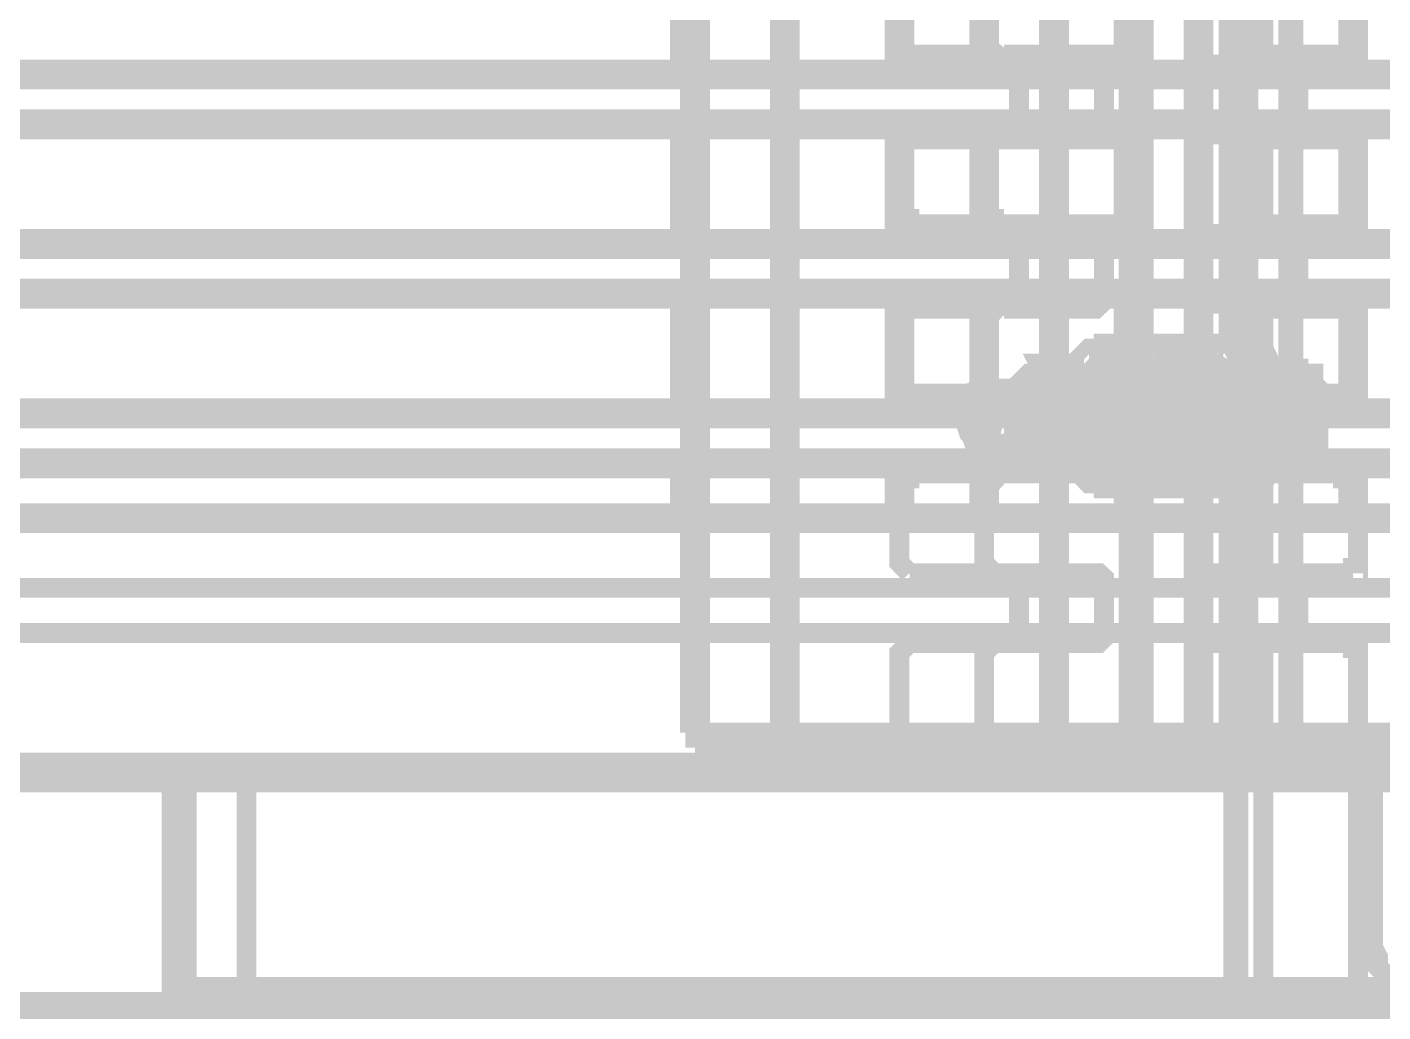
# Model space of a CAD drawing. Extents: x 0.1 to 11.6, y 0.3 to 16.2.
# Drawn here: x 5.44 to 5.8933, y 13.0516 to 13.3808 of the extents above; entities that cross this region are included whole.
import ezdxf

# ---------------------------------------------------------------- set-up
doc = ezdxf.new("R2010")
doc.units = 0
doc.header["$MEASUREMENT"] = 0

msp = doc.modelspace()

# ---------------------------------------------------------------- linework, layer by layer
at = {"color": 0}
for points, const_width in [([(9.14501, 13.7783), (5.29167, 13.7783), (5.285, 13.7783), (5.285, 13.6983), (5.285, 13.13), (5.29167, 13.13), (5.29167, 13.0483), (9.14501, 13.0483)], 0.01), ([(5.66499, 13.68), (5.66499, 13.145)], 0.00667), ([(5.69168, 13.68), (5.69168, 13.145)], 0.00667), ([(5.69168, 13.68), (5.69168, 13.145)], 0.00667), ([(5.69499, 13.68), (5.69499, 13.145)], 0.00667), ([(5.69499, 13.68), (5.69499, 13.145)], 0.00667), ([(5.78168, 13.68), (5.78168, 13.145)], 0.00667), ([(5.78331, 13.68), (5.78331, 13.145)], 0.00667), ([(5.78331, 13.68), (5.78331, 13.145)], 0.00667), ([(5.785, 13.68), (5.785, 13.145)], 0.00667), ([(5.80832, 13.145), (5.80832, 13.68)], 0.00667), ([(5.81168, 13.145), (5.81168, 13.68)], 0.00667), ([(5.81332, 13.68), (5.81332, 13.145)], 0.00667), ([(5.81332, 13.68), (5.81332, 13.145)], 0.00667), ([(5.83003, 13.145), (5.83003, 13.68)], 0.00667), ([(5.83333, 13.145), (5.83333, 13.68)], 0.00667), ([(5.84169, 13.68), (5.84169, 13.145)], 0.00667), ([(5.845, 13.68), (5.845, 13.145)], 0.00667), ([(5.84831, 13.68), (5.84831, 13.145)], 0.00667), ([(5.86165, 13.145), (5.86165, 13.68)], 0.00667), ([(5.86333, 13.145), (5.86333, 13.68)], 0.00667), ([(5.66, 13.405), (5.66, 13.365)], 0.01), ([(5.80003, 13.405), (5.79833, 13.4033), (5.79665, 13.4033), (5.76167, 13.4033), (5.76167, 13.4017), (5.76167, 13.4), (5.75999, 13.4), (5.75999, 13.3983), (5.75999, 13.3967), (5.75999, 13.395), (5.75999, 13.375), (5.75999, 13.3733), (5.76167, 13.3717), (5.76167, 13.37), (5.79665, 13.37), (5.79833, 13.37), (5.79833, 13.3683), (5.80003, 13.3683), (5.80003, 13.3666), (5.80003, 13.365)], 0.01), ([(5.80832, 13.365), (5.80832, 13.405)], 0.01), ([(5.81168, 13.365), (5.81168, 13.405)], 0.01), ([(5.845, 13.41), (5.845, 13.2533)], 0.00667), ([(5.76167, 13.37), (5.73335, 13.37), (5.73167, 13.3717), (5.73167, 13.3733), (5.73167, 13.375), (5.73167, 13.395), (5.73167, 13.3967), (5.73167, 13.3983), (5.73167, 13.4), (5.73167, 13.4017), (5.73335, 13.4017), (5.73335, 13.4033), (5.76167, 13.4033)], 0.01), ([(5.84169, 13.37), (5.85167, 13.37), (5.85167, 13.3717), (5.85167, 13.3733), (5.85167, 13.375), (5.85167, 13.395), (5.85167, 13.3967), (5.85167, 13.3983), (5.85167, 13.4), (5.85167, 13.4017), (5.85167, 13.4033), (5.84169, 13.4033)], 0.01), ([(5.85167, 13.4033), (5.88167, 13.4033), (5.88167, 13.4017), (5.88336, 13.4017), (5.88336, 13.4), (5.88336, 13.3983), (5.88336, 13.3967), (5.88336, 13.395), (5.88336, 13.375), (5.88336, 13.3733), (5.88336, 13.3717), (5.88336, 13.37), (5.88167, 13.37), (5.85167, 13.37)], 0.01), ([(5.77165, 13.365), (5.77165, 13.3666), (5.77165, 13.3683), (5.77001, 13.37), (5.76833, 13.37)], 0.01), ([(6.04665, 13.365), (5.39501, 13.365), (5.38336, 13.365), (5.37001, 13.365), (5.35835, 13.365), (5.34831, 13.365), (5.33664, 13.365), (5.32667, 13.365), (5.31668, 13.365), (5.30832, 13.365), (5.30003, 13.365), (5.29167, 13.365)], 0.01), ([(5.83333, 13.3633), (5.83333, 13.365), (5.83333, 13.3666), (5.83501, 13.3683)], 0.00667), ([(5.83501, 13.3683), (5.84332, 13.3683)], 0.00667), ([(5.86664, 13.3683), (5.86501, 13.3683), (5.86501, 13.3666), (5.86501, 13.365), (5.86501, 13.3633)], 0.00667), ([(5.66168, 13.365), (5.66168, 13.3483)], 0.00667), ([(5.77165, 13.3633), (5.77165, 13.365)], 0.00667), ([(5.77165, 13.3517), (5.77165, 13.3633)], 0.00667), ([(5.80003, 13.365), (5.80003, 13.3633)], 0.00667), ([(5.80003, 13.3633), (5.80003, 13.3517), (5.80003, 13.35), (5.80003, 13.3483)], 0.00667), ([(5.80832, 13.3483), (5.80832, 13.365)], 0.00667), ([(5.81168, 13.3483), (5.81168, 13.365)], 0.00667), ([(5.83333, 13.3517), (5.83333, 13.3633)], 0.00667), ([(5.86501, 13.3633), (5.86501, 13.3517), (5.86501, 13.35), (5.86501, 13.3483), (5.86501, 13.3467), (5.86664, 13.345)], 0.00667), ([(5.77165, 13.3483), (5.77165, 13.35), (5.77165, 13.3517)], 0.00667), ([(5.83501, 13.345), (5.83501, 13.3467), (5.83333, 13.3467), (5.83333, 13.3483), (5.83333, 13.35), (5.83333, 13.3517)], 0.00667), ([(6.04665, 13.3483), (5.39501, 13.3483), (5.38336, 13.3483), (5.37001, 13.3483), (5.35835, 13.3483), (5.34831, 13.3483), (5.33664, 13.3483), (5.32667, 13.3483), (5.31668, 13.3483), (5.30832, 13.3483), (5.30003, 13.3483), (5.29167, 13.3483)], 0.01), ([(5.66, 13.3483), (5.66, 13.3083)], 0.01), ([(5.80003, 13.3483), (5.80003, 13.3467), (5.79833, 13.3467), (5.79833, 13.345), (5.79665, 13.345), (5.76167, 13.345), (5.75999, 13.3433), (5.75999, 13.3417), (5.75999, 13.34), (5.75999, 13.3383), (5.75999, 13.32), (5.75999, 13.3184), (5.75999, 13.3167), (5.75999, 13.315), (5.76167, 13.315), (5.76167, 13.3133), (5.79665, 13.3133), (5.79833, 13.3133), (5.79833, 13.3117), (5.80003, 13.3117), (5.80003, 13.31), (5.80003, 13.3083)], 0.01), ([(5.76833, 13.345), (5.77001, 13.345), (5.77165, 13.3467), (5.77165, 13.3483)], 0.01), ([(5.80832, 13.3083), (5.80832, 13.3483)], 0.01), ([(5.81168, 13.3083), (5.81168, 13.3483)], 0.01), ([(5.76167, 13.3133), (5.73335, 13.3133), (5.73335, 13.315), (5.73167, 13.315), (5.73167, 13.3167), (5.73167, 13.3184), (5.73167, 13.32), (5.73167, 13.3383), (5.73167, 13.34), (5.73167, 13.3417), (5.73167, 13.3433), (5.73167, 13.345), (5.73335, 13.345), (5.76167, 13.345)], 0.01), ([(5.84332, 13.345), (5.83501, 13.345)], 0.00667), ([(5.84169, 13.3133), (5.85167, 13.3133), (5.85167, 13.315), (5.85167, 13.3167), (5.85167, 13.3184), (5.85167, 13.32), (5.85167, 13.3383), (5.85167, 13.34), (5.85167, 13.3417), (5.85167, 13.3433), (5.85167, 13.345), (5.84169, 13.345)], 0.01), ([(5.85167, 13.3133), (5.88167, 13.3133), (5.88336, 13.315), (5.88336, 13.3167), (5.88336, 13.3184), (5.88336, 13.32), (5.88336, 13.3383), (5.88336, 13.34), (5.88336, 13.3417), (5.88336, 13.3433), (5.88336, 13.345), (5.88167, 13.345), (5.85167, 13.345)], 0.01), ([(5.77165, 13.3083), (5.77165, 13.31), (5.77165, 13.3117), (5.77001, 13.3133), (5.76833, 13.3133)], 0.01), ([(5.83333, 13.3066), (5.83333, 13.3083), (5.83333, 13.31), (5.83501, 13.3117)], 0.00667), ([(5.83501, 13.3117), (5.84332, 13.3117)], 0.00667), ([(5.86664, 13.3117), (5.86501, 13.3117), (5.86501, 13.31), (5.86501, 13.3083), (5.86501, 13.3066)], 0.00667), ([(6.04665, 13.3083), (5.39501, 13.3083), (5.38336, 13.3083), (5.37001, 13.3083), (5.35835, 13.3083), (5.34831, 13.3083), (5.33664, 13.3083), (5.32667, 13.3083), (5.31668, 13.3083), (5.30832, 13.3083), (5.30003, 13.3083), (5.29167, 13.3083)], 0.01), ([(5.66168, 13.3083), (5.66168, 13.2917)], 0.00667), ([(5.77165, 13.3066), (5.77333, 13.3066)], 0.00667), ([(5.77165, 13.295), (5.77165, 13.3066)], 0.00667), ([(5.80003, 13.3083), (5.80003, 13.3066)], 0.00667), ([(5.80003, 13.3066), (5.80003, 13.295), (5.80003, 13.2933), (5.80003, 13.2917)], 0.00667), ([(5.80832, 13.2917), (5.80832, 13.3083)], 0.00667), ([(5.81168, 13.2917), (5.81168, 13.3083)], 0.00667), ([(5.83333, 13.295), (5.83333, 13.3066)], 0.00667), ([(5.86501, 13.3066), (5.86501, 13.295), (5.86501, 13.2933), (5.86501, 13.2917), (5.86501, 13.29), (5.86501, 13.2884), (5.86664, 13.2884)], 0.00667), ([(6.04665, 13.2917), (5.39501, 13.2917), (5.38336, 13.2917), (5.37001, 13.2917), (5.35835, 13.2917), (5.34831, 13.2917), (5.33664, 13.2917), (5.32667, 13.2917), (5.31668, 13.2917), (5.30832, 13.2917), (5.30003, 13.2917), (5.29167, 13.2917)], 0.01), ([(5.66, 13.2917), (5.66, 13.2517)], 0.01), ([(5.80003, 13.2917), (5.79833, 13.29), (5.79665, 13.2884), (5.76167, 13.2884), (5.76167, 13.2867), (5.75999, 13.285), (5.75999, 13.2833), (5.75999, 13.2633), (5.75999, 13.2617), (5.75999, 13.26), (5.76167, 13.2584), (5.76167, 13.2567), (5.79665, 13.2567), (5.79665, 13.255), (5.79833, 13.255), (5.80003, 13.2533), (5.80003, 13.2517)], 0.01), ([(5.76833, 13.2884), (5.77001, 13.2884), (5.77001, 13.29), (5.77165, 13.29), (5.77165, 13.2917)], 0.01), ([(5.77165, 13.2917), (5.77165, 13.2933), (5.77165, 13.295)], 0.00667), ([(5.80832, 13.2517), (5.80832, 13.2917)], 0.01), ([(5.81168, 13.2517), (5.81168, 13.2917)], 0.01), ([(5.83501, 13.2884), (5.83333, 13.29), (5.83333, 13.2917), (5.83333, 13.2933), (5.83333, 13.295)], 0.00667), ([(5.76167, 13.2567), (5.73335, 13.2567), (5.73167, 13.2567), (5.73167, 13.2584), (5.73167, 13.26), (5.73167, 13.2617), (5.73167, 13.2633), (5.73167, 13.2833), (5.73167, 13.285), (5.73167, 13.2867), (5.73335, 13.2884), (5.76167, 13.2884)], 0.01), ([(5.84332, 13.2884), (5.83501, 13.2884)], 0.00667), ([(5.84332, 13.2567), (5.85167, 13.2567), (5.85167, 13.2584), (5.85167, 13.26), (5.85167, 13.2617), (5.85167, 13.2633), (5.85167, 13.2833), (5.85167, 13.285), (5.85167, 13.2867), (5.85167, 13.2884), (5.84169, 13.2884)], 0.01), ([(5.85167, 13.2884), (5.88167, 13.2884), (5.88336, 13.2884), (5.88336, 13.2867), (5.88336, 13.285), (5.88336, 13.2833), (5.88336, 13.2633), (5.88336, 13.2617), (5.88336, 13.26), (5.88336, 13.2584), (5.88336, 13.2567), (5.88167, 13.2567), (5.85167, 13.2567)], 0.01), ([(5.82497, 13.275), (5.79665, 13.275)], 0.00667), ([(5.85335, 13.275), (5.82497, 13.275)], 0.00667), ([(5.80165, 13.2633), (5.80165, 13.27), (5.79833, 13.2733), (5.79497, 13.2733), (5.79167, 13.27), (5.79167, 13.2633)], 0.00667), ([(5.80003, 13.2584), (5.80003, 13.26), (5.79833, 13.2633), (5.79833, 13.2617), (5.80003, 13.26), (5.80003, 13.2584), (5.80003, 13.2567), (5.80165, 13.255), (5.80165, 13.2533), (5.80165, 13.2517), (5.80165, 13.25)], 0.00667), ([(5.815, 13.25), (5.815, 13.2517), (5.815, 13.2533), (5.815, 13.255), (5.815, 13.2567), (5.815, 13.2584), (5.81668, 13.26), (5.81668, 13.2617), (5.81668, 13.2633), (5.815, 13.26), (5.81332, 13.2584)], 0.00667), ([(5.82497, 13.2633), (5.82335, 13.27), (5.82335, 13.2733), (5.82167, 13.2733), (5.81999, 13.27), (5.81836, 13.2633)], 0.00667), ([(5.83003, 13.2633), (5.83003, 13.27), (5.82667, 13.2733), (5.82335, 13.2733), (5.81999, 13.27), (5.81836, 13.2633)], 0.00667), ([(5.85667, 13.2633), (5.85499, 13.27), (5.85335, 13.2733), (5.85167, 13.2733), (5.85167, 13.27), (5.84999, 13.2633)], 0.00667), ([(5.77001, 13.2517), (5.77001, 13.2533), (5.77001, 13.2567), (5.77001, 13.2584), (5.77165, 13.26), (5.77165, 13.2617), (5.77333, 13.2633), (5.77669, 13.265), (5.77832, 13.2683)], 0.00667), ([(5.78168, 13.2633), (5.78, 13.265), (5.77832, 13.2683), (5.79335, 13.2683)], 0.00667), ([(5.79335, 13.2683), (5.79335, 13.265), (5.79167, 13.2633), (5.79167, 13.265), (5.79335, 13.265), (5.79497, 13.265), (5.79665, 13.265), (5.79665, 13.2633), (5.79833, 13.2633)], 0.00667), ([(5.79335, 13.2683), (5.79665, 13.265), (5.79833, 13.2633)], 0.00667), ([(5.79665, 13.2633), (5.79833, 13.265), (5.80003, 13.2683), (5.81668, 13.2683)], 0.00667), ([(5.80003, 13.2416), (5.80003, 13.245), (5.80165, 13.25), (5.80165, 13.2467), (5.80003, 13.245), (5.80003, 13.2433), (5.80003, 13.2416), (5.80003, 13.24), (5.79833, 13.24), (5.79833, 13.2383), (5.79665, 13.2367)], 0.00667), ([(5.80003, 13.2683), (5.80003, 13.265), (5.80165, 13.2633), (5.80165, 13.2617), (5.80165, 13.26), (5.80333, 13.2584), (5.80333, 13.2567), (5.80333, 13.2533), (5.80333, 13.2517)], 0.00667), ([(5.81668, 13.2633), (5.81668, 13.265), (5.81836, 13.265), (5.81999, 13.265), (5.81999, 13.2633), (5.81836, 13.265), (5.81668, 13.2683)], 0.00667), ([(5.81668, 13.2683), (5.81668, 13.265), (5.81668, 13.2633)], 0.00667), ([(5.82167, 13.2517), (5.81999, 13.2567), (5.81836, 13.26), (5.81668, 13.255), (5.81668, 13.25)], 0.00667), ([(5.81999, 13.2533), (5.81999, 13.2517), (5.81999, 13.255), (5.82835, 13.255), (5.83003, 13.2517), (5.83003, 13.2533), (5.83165, 13.255), (5.83165, 13.2567), (5.83165, 13.2584), (5.83165, 13.26), (5.83165, 13.2617), (5.83165, 13.2584), (5.82835, 13.255)], 0.01), ([(5.81999, 13.255), (5.82167, 13.2617), (5.82497, 13.2667), (5.83333, 13.2667)], 0.01), ([(5.81999, 13.2567), (5.82167, 13.26), (5.82167, 13.2617), (5.82167, 13.2633), (5.82335, 13.265)], 0.01), ([(5.82667, 13.2667), (5.83003, 13.265)], 0.00667), ([(5.85835, 13.2617), (5.85667, 13.265), (5.85499, 13.2633), (5.85335, 13.2567), (5.85335, 13.2483), (5.85335, 13.24)], 0.00667), ([(5.85667, 13.265), (5.85835, 13.2667), (5.86833, 13.2667)], 0.00667), ([(5.85835, 13.2667), (5.86003, 13.2617), (5.86003, 13.26), (5.86003, 13.2584), (5.86003, 13.2567), (5.86003, 13.255), (5.86165, 13.2533), (5.86165, 13.25), (5.86165, 13.2483), (5.86003, 13.2467)], 0.00667), ([(5.86501, 13.255), (5.86501, 13.2567), (5.86501, 13.2584), (5.86501, 13.26), (5.86501, 13.2617), (5.86664, 13.2617), (5.86664, 13.2633), (5.86664, 13.265), (5.86833, 13.2667)], 0.00667), ([(5.86833, 13.2667), (5.87001, 13.2633), (5.87001, 13.2617)], 0.00667), ([(5.77165, 13.26), (5.77165, 13.2617), (5.77333, 13.2633)], 0.00667), ([(5.785, 13.2584), (5.78331, 13.26), (5.78168, 13.2633), (5.78, 13.2633), (5.78, 13.265), (5.77832, 13.265), (5.77669, 13.265), (5.77501, 13.265), (5.77333, 13.2633)], 0.00667), ([(5.77832, 13.2567), (5.77832, 13.2584), (5.77669, 13.2567), (5.77501, 13.25), (5.77669, 13.245)], 0.00667), ([(5.78168, 13.2633), (5.78168, 13.2617), (5.78168, 13.26), (5.78331, 13.2584), (5.78331, 13.2567), (5.78331, 13.255), (5.78331, 13.2533), (5.78331, 13.2517), (5.78331, 13.25), (5.78331, 13.245), (5.785, 13.2416)], 0.00667), ([(5.79167, 13.2633), (5.78836, 13.2617), (5.78668, 13.26), (5.78668, 13.2567), (5.78668, 13.2517)], 0.00667), ([(5.78668, 13.2517), (5.78668, 13.2533), (5.78668, 13.2567), (5.78668, 13.2584), (5.78836, 13.26), (5.78999, 13.2617), (5.78999, 13.2633), (5.79167, 13.2633)], 0.00667), ([(5.79167, 13.2383), (5.79167, 13.2633)], 0.00667), ([(5.79665, 13.2617), (5.79335, 13.2617)], 0.00667), ([(5.79665, 13.2584), (5.79665, 13.26), (5.79665, 13.2633), (5.79833, 13.2633), (5.79833, 13.265), (5.80003, 13.265), (5.80165, 13.2633)], 0.00667), ([(5.79665, 13.2416), (5.79665, 13.245), (5.79665, 13.25), (5.79665, 13.2517), (5.79665, 13.2533), (5.79665, 13.255), (5.79665, 13.2567), (5.79665, 13.2584), (5.79665, 13.26), (5.79665, 13.2617), (5.79665, 13.2633)], 0.00667), ([(5.79833, 13.2633), (5.80003, 13.2633)], 0.00667), ([(5.80333, 13.26), (5.80165, 13.2617), (5.80165, 13.2633)], 0.00667), ([(5.80165, 13.2633), (5.80165, 13.2383)], 0.00667), ([(5.81836, 13.2633), (5.81836, 13.2383)], 0.00667), ([(5.81836, 13.2383), (5.81836, 13.2633)], 0.00667), ([(5.82167, 13.2617), (5.81836, 13.2617)], 0.00667), ([(5.81999, 13.2633), (5.81999, 13.2617), (5.81999, 13.26), (5.82167, 13.2567), (5.82167, 13.2517)], 0.00667), ([(5.82167, 13.2517), (5.82167, 13.2533), (5.82167, 13.2567), (5.82167, 13.2584), (5.82167, 13.26), (5.82167, 13.2617), (5.81999, 13.2633)], 0.00667), ([(5.82335, 13.2617), (5.82335, 13.26), (5.82167, 13.2584), (5.82167, 13.2567), (5.82167, 13.255), (5.82167, 13.2533), (5.82167, 13.25), (5.82167, 13.2483), (5.82167, 13.2467)], 0.00667), ([(5.83501, 13.2633), (5.83003, 13.265), (5.82835, 13.265), (5.82667, 13.265), (5.82497, 13.265), (5.82497, 13.2633), (5.82335, 13.2617)], 0.00667), ([(5.82497, 13.265), (5.82667, 13.265), (5.82835, 13.265), (5.83003, 13.265), (5.83165, 13.2633), (5.83165, 13.2617), (5.83333, 13.26), (5.83333, 13.2567), (5.83501, 13.255), (5.83501, 13.2517), (5.83501, 13.2483), (5.83501, 13.245), (5.83333, 13.2433), (5.83333, 13.24)], 0.00667), ([(5.82497, 13.2383), (5.82497, 13.2633)], 0.00667), ([(5.82835, 13.2617), (5.82497, 13.2617)], 0.00667), ([(5.82835, 13.265), (5.83003, 13.265)], 0.00667), ([(5.83664, 13.2467), (5.83501, 13.255), (5.83501, 13.2567), (5.83501, 13.2584), (5.83501, 13.26), (5.83333, 13.2617), (5.83165, 13.2633), (5.83165, 13.265), (5.83003, 13.265)], 0.00667), ([(5.83003, 13.2633), (5.83003, 13.2383)], 0.00667), ([(5.83501, 13.255), (5.83501, 13.2633), (5.84332, 13.2633)], 0.00667), ([(5.84999, 13.2633), (5.84999, 13.2383)], 0.00667), ([(5.85335, 13.2467), (5.85335, 13.255), (5.85335, 13.2567), (5.85499, 13.2584), (5.85499, 13.26), (5.85499, 13.2617), (5.85499, 13.2633), (5.85667, 13.265)], 0.00667), ([(5.86333, 13.2633), (5.85499, 13.2633), (5.85335, 13.255)], 0.00667), ([(5.85335, 13.24), (5.85667, 13.2367), (5.85835, 13.2383), (5.86003, 13.2433), (5.86003, 13.2533), (5.85835, 13.2617)], 0.00667), ([(5.85667, 13.2617), (5.85335, 13.2617)], 0.00667), ([(5.85499, 13.2633), (5.85667, 13.265), (5.85835, 13.265), (5.85835, 13.2633), (5.86003, 13.2617)], 0.00667), ([(5.85667, 13.265), (5.85835, 13.265)], 0.00667), ([(5.85667, 13.2383), (5.85667, 13.2633)], 0.00667), ([(5.86003, 13.2617), (5.86165, 13.255), (5.87169, 13.255)], 0.00667), ([(5.86333, 13.2633), (5.86664, 13.2633), (5.86664, 13.265)], 0.00667), ([(5.86501, 13.255), (5.86501, 13.2584), (5.86333, 13.2633)], 0.00667), ([(5.86664, 13.265), (5.86833, 13.265), (5.87001, 13.265), (5.87001, 13.2633), (5.87001, 13.2617), (5.87169, 13.2584), (5.87169, 13.255)], 0.00667), ([(5.87001, 13.2633), (5.87001, 13.265)], 0.00667), ([(5.87001, 13.2617), (5.87169, 13.26), (5.87169, 13.2584), (5.87169, 13.2567), (5.87169, 13.255), (5.87169, 13.2533), (5.87169, 13.25), (5.87169, 13.2483), (5.87169, 13.2467), (5.87169, 13.2433), (5.87001, 13.2383)], 0.00667), ([(5.75499, 13.2584), (5.75331, 13.2517), (5.75499, 13.2467), (5.75667, 13.2416), (5.75999, 13.2416), (5.76167, 13.2433)], 0.00667), ([(5.75499, 13.2567), (5.75331, 13.25), (5.75499, 13.245), (5.75667, 13.2433), (5.75999, 13.245)], 0.00667), ([(5.76167, 13.2433), (5.76335, 13.25), (5.76335, 13.255), (5.76167, 13.26), (5.75836, 13.26), (5.75499, 13.2584)], 0.00667), ([(5.75999, 13.245), (5.76167, 13.25), (5.75999, 13.2567), (5.75667, 13.2584), (5.75499, 13.2567)], 0.00667), ([(5.75667, 13.2584), (5.75499, 13.2567)], 0.00667), ([(5.82667, 13.26), (5.75836, 13.26)], 0.00667), ([(5.77165, 13.2517), (5.77165, 13.2533), (5.77165, 13.255), (5.77001, 13.255), (5.76833, 13.2567)], 0.01), ([(5.78668, 13.26), (5.77165, 13.26), (5.77001, 13.2567), (5.77001, 13.2517)], 0.00667), ([(5.78168, 13.25), (5.78168, 13.255), (5.77832, 13.26), (5.77501, 13.26), (5.77333, 13.2567), (5.77165, 13.2517)], 0.00667), ([(5.78168, 13.25), (5.78168, 13.255), (5.77832, 13.26), (5.77501, 13.26), (5.77333, 13.2567), (5.77165, 13.2517)], 0.00667), ([(5.78168, 13.25), (5.78168, 13.2567), (5.77832, 13.2584), (5.77501, 13.2567), (5.77333, 13.2517)], 0.00667), ([(5.78168, 13.2584), (5.78, 13.26), (5.77832, 13.26), (5.77669, 13.255), (5.77669, 13.25), (5.77832, 13.2433)], 0.00667), ([(5.77669, 13.26), (5.77832, 13.26)], 0.00667), ([(5.77832, 13.26), (5.77669, 13.2584)], 0.00667), ([(5.77669, 13.245), (5.77832, 13.2433), (5.77832, 13.245), (5.78, 13.25), (5.77832, 13.2567)], 0.00667), ([(5.77832, 13.2433), (5.77832, 13.2416), (5.78, 13.2416), (5.78168, 13.2467), (5.78168, 13.2517), (5.78168, 13.2584)], 0.00667), ([(5.79335, 13.2584), (5.77832, 13.2584)], 0.00667), ([(5.78168, 13.255), (5.78, 13.2567)], 0.00667), ([(5.78331, 13.25), (5.785, 13.2533), (5.785, 13.2584), (5.80003, 13.2584)], 0.00667), ([(5.79833, 13.25), (5.79833, 13.2567), (5.79497, 13.26), (5.79167, 13.2584), (5.78836, 13.2517)], 0.00667), ([(5.79665, 13.25), (5.79665, 13.2567), (5.79335, 13.2584), (5.78999, 13.2567), (5.78836, 13.2517)], 0.00667), ([(5.78999, 13.2567), (5.78999, 13.255)], 0.00667), ([(5.80165, 13.2517), (5.80165, 13.2567), (5.80003, 13.26), (5.79833, 13.26), (5.79665, 13.255), (5.79665, 13.25)], 0.00667), ([(5.80165, 13.2517), (5.80165, 13.2567), (5.80003, 13.26), (5.79833, 13.26), (5.79665, 13.255), (5.79665, 13.25)], 0.00667), ([(5.79665, 13.2584), (5.79665, 13.2533), (5.79665, 13.25)], 0.00667), ([(5.80165, 13.2517), (5.80165, 13.2567), (5.80003, 13.2584), (5.79833, 13.2567), (5.79833, 13.25)], 0.00667), ([(5.80165, 13.25), (5.80165, 13.2533), (5.80003, 13.2584), (5.81332, 13.2584)], 0.00667), ([(5.80165, 13.2584), (5.80003, 13.26)], 0.00667), ([(5.81836, 13.2584), (5.80003, 13.2584)], 0.00667), ([(5.81999, 13.26), (5.80333, 13.26), (5.80333, 13.2567), (5.80333, 13.2517)], 0.00667), ([(5.81332, 13.2584), (5.815, 13.2533), (5.815, 13.25)], 0.00667), ([(5.81999, 13.2517), (5.81999, 13.2533), (5.81999, 13.2567), (5.81836, 13.2567), (5.81836, 13.2584), (5.81668, 13.2584), (5.81668, 13.2567), (5.81668, 13.255), (5.815, 13.2517), (5.815, 13.25)], 0.00667), ([(5.81836, 13.26), (5.81668, 13.2584)], 0.00667), ([(5.81999, 13.2533), (5.81999, 13.2567), (5.82167, 13.2567)], 0.00667), ([(5.82167, 13.25), (5.82335, 13.2533), (5.82335, 13.255), (5.82335, 13.2567), (5.82335, 13.2584)], 0.00667), ([(5.82335, 13.2584), (5.82497, 13.2584), (5.82497, 13.26), (5.82667, 13.26)], 0.00667), ([(5.85499, 13.26), (5.82667, 13.26)], 0.00667), ([(5.85499, 13.2433), (5.85335, 13.245), (5.85335, 13.2483), (5.85335, 13.25), (5.85335, 13.2533), (5.85335, 13.255), (5.85499, 13.2567), (5.85499, 13.2584), (5.85499, 13.26)], 0.00667), ([(5.85499, 13.26), (5.85667, 13.26)], 0.00667), ([(5.85499, 13.26), (5.85667, 13.26)], 0.00667), ([(5.85835, 13.2584), (5.85835, 13.2567), (5.85835, 13.2533), (5.85835, 13.2517), (5.85835, 13.2483), (5.85835, 13.2467), (5.85835, 13.2433), (5.85835, 13.2416), (5.85667, 13.2416), (5.85667, 13.24)], 0.00667), ([(6.04665, 13.2517), (5.39501, 13.2517), (5.38336, 13.2517), (5.37001, 13.2517), (5.35835, 13.2517), (5.34831, 13.2517), (5.33664, 13.2517), (5.32667, 13.2517), (5.31668, 13.2517), (5.30832, 13.2517), (5.30003, 13.2517), (5.29167, 13.2517)], 0.01), ([(5.79833, 13.25), (5.80003, 13.245), (5.80003, 13.2416), (5.80165, 13.245), (5.80333, 13.2517)], 0.00667), ([(5.83003, 13.235), (5.83333, 13.24), (5.83501, 13.2416), (5.83501, 13.2433), (5.83501, 13.245), (5.83501, 13.2467), (5.83501, 13.2483), (5.83501, 13.25), (5.83501, 13.2533), (5.83501, 13.255)], 0.00667), ([(5.83333, 13.2483), (5.83333, 13.25), (5.83333, 13.2517), (5.83333, 13.2533), (5.83501, 13.255)], 0.00667), ([(5.83501, 13.255), (5.845, 13.255)], 0.00667), ([(5.85667, 13.235), (5.85499, 13.24), (5.85499, 13.2416), (5.85499, 13.2433), (5.85335, 13.245), (5.85335, 13.2467), (5.85335, 13.2483), (5.85335, 13.25), (5.85335, 13.2533), (5.85335, 13.255)], 0.00667), ([(5.85835, 13.2367), (5.85835, 13.2383), (5.86003, 13.2383), (5.86003, 13.24), (5.86003, 13.2416), (5.86003, 13.2433), (5.86003, 13.245), (5.86003, 13.2467), (5.86165, 13.255)], 0.00667), ([(5.86333, 13.2467), (5.86333, 13.25), (5.86501, 13.255)], 0.00667), ([(5.86501, 13.24), (5.86501, 13.2416), (5.86501, 13.2433), (5.86501, 13.245), (5.86501, 13.2467), (5.86501, 13.2483), (5.86501, 13.25), (5.86501, 13.2533), (5.86501, 13.255)], 0.00667), ([(5.86664, 13.255), (5.86501, 13.255), (5.86501, 13.2533), (5.86501, 13.2517), (5.86501, 13.25), (5.86501, 13.2483)], 0.00667), ([(5.87169, 13.255), (5.87169, 13.2517), (5.87169, 13.2467)], 0.00667), ([(5.66168, 13.25), (5.66168, 13.235)], 0.00667), ([(5.77333, 13.2383), (5.77165, 13.24), (5.77165, 13.2416), (5.77001, 13.2433), (5.77001, 13.245), (5.77001, 13.2467), (5.77001, 13.2483), (5.77001, 13.25), (5.77001, 13.2517), (5.77001, 13.2483), (5.77001, 13.2433)], 0.00667), ([(5.77165, 13.2517), (5.77333, 13.245), (5.77669, 13.2416), (5.78, 13.2433), (5.78168, 13.25)], 0.00667), ([(5.77165, 13.2517), (5.77333, 13.245), (5.77669, 13.2416), (5.78, 13.2433), (5.78168, 13.25)], 0.00667), ([(5.77165, 13.2483), (5.77165, 13.25)], 0.00667), ([(5.77165, 13.2383), (5.77165, 13.2483)], 0.00667), ([(5.77333, 13.2517), (5.77501, 13.245), (5.77669, 13.2416), (5.78, 13.245), (5.78168, 13.25)], 0.00667), ([(5.78331, 13.25), (5.78331, 13.2467), (5.78331, 13.245), (5.78331, 13.2433), (5.78331, 13.2416), (5.78168, 13.24), (5.78, 13.2383), (5.78, 13.2367), (5.77832, 13.235), (5.77669, 13.2333)], 0.00667), ([(5.78999, 13.2383), (5.78836, 13.24), (5.78836, 13.2416), (5.78836, 13.2433), (5.78668, 13.245), (5.78668, 13.2467), (5.78668, 13.2483), (5.78668, 13.25), (5.78668, 13.2517), (5.78668, 13.2483), (5.785, 13.2433)], 0.00667), ([(5.78836, 13.2517), (5.78999, 13.245), (5.79335, 13.2416), (5.79665, 13.2433), (5.79833, 13.25)], 0.00667), ([(5.78836, 13.2517), (5.78999, 13.245), (5.79335, 13.2433), (5.79497, 13.245), (5.79665, 13.25)], 0.00667), ([(5.79665, 13.25), (5.79833, 13.245), (5.79833, 13.2416), (5.80003, 13.2416), (5.80165, 13.2467), (5.80165, 13.2517)], 0.00667), ([(5.80165, 13.2333), (5.80003, 13.235), (5.79833, 13.2367), (5.79833, 13.2383), (5.79665, 13.24), (5.79665, 13.2416), (5.79665, 13.2433), (5.79665, 13.245), (5.79665, 13.2467), (5.79665, 13.25)], 0.00667), ([(5.80003, 13.2416), (5.79833, 13.2416), (5.79833, 13.2433), (5.79833, 13.245), (5.79665, 13.2467), (5.79665, 13.25)], 0.00667), ([(5.80165, 13.2517), (5.80165, 13.2483), (5.80165, 13.2467), (5.80165, 13.245), (5.80165, 13.2433), (5.80003, 13.2416)], 0.00667), ([(5.80003, 13.25), (5.80003, 13.2483)], 0.00667), ([(5.80003, 13.2483), (5.80003, 13.2383), (5.80003, 13.2367), (5.80003, 13.235)], 0.00667), ([(5.80165, 13.2383), (5.80165, 13.24), (5.80165, 13.2416), (5.80165, 13.2433), (5.80333, 13.245), (5.80333, 13.2467), (5.80333, 13.2483), (5.80333, 13.25), (5.80333, 13.2517), (5.80333, 13.2483), (5.80501, 13.2433)], 0.00667), ([(5.80832, 13.235), (5.80832, 13.25)], 0.00667), ([(5.81168, 13.235), (5.81168, 13.25)], 0.00667), ([(5.81332, 13.2416), (5.815, 13.245), (5.815, 13.25), (5.815, 13.2467), (5.815, 13.245), (5.815, 13.2433), (5.815, 13.2416), (5.81668, 13.24), (5.81668, 13.2383), (5.81668, 13.2367)], 0.00667), ([(5.815, 13.25), (5.815, 13.2483), (5.81668, 13.245), (5.81668, 13.2433), (5.81836, 13.2416), (5.81836, 13.2433), (5.81836, 13.245), (5.81999, 13.2467), (5.81999, 13.25), (5.81999, 13.2517)], 0.00667), ([(5.81668, 13.25), (5.81668, 13.2433), (5.81836, 13.2416), (5.81999, 13.245), (5.82167, 13.2517)], 0.00667), ([(5.81999, 13.2383), (5.82167, 13.24), (5.82167, 13.2416), (5.82167, 13.2433), (5.82167, 13.245), (5.82167, 13.2467), (5.82167, 13.2483), (5.82167, 13.25), (5.82167, 13.2517), (5.82167, 13.2483), (5.82167, 13.2433)], 0.00667), ([(5.83333, 13.24), (5.83165, 13.2383), (5.83003, 13.2367), (5.82835, 13.2367), (5.82667, 13.2367), (5.82497, 13.2367), (5.82497, 13.2383), (5.82335, 13.24), (5.82167, 13.2416), (5.82167, 13.2433), (5.81999, 13.2467), (5.81999, 13.25)], 0.00667), ([(5.82667, 13.2367), (5.82497, 13.2367), (5.82497, 13.2383), (5.82335, 13.2383), (5.82335, 13.24), (5.82335, 13.2416), (5.82167, 13.2433), (5.82167, 13.245), (5.82167, 13.2467), (5.82167, 13.25)], 0.00667), ([(5.82667, 13.2416), (5.82497, 13.2416), (5.82497, 13.2433), (5.82335, 13.245), (5.82335, 13.2467), (5.82335, 13.2483), (5.82167, 13.25)], 0.00667), ([(5.83003, 13.25), (5.83165, 13.2467)], 0.00667), ([(5.83165, 13.25), (5.83165, 13.2483), (5.83165, 13.2467), (5.83165, 13.2433), (5.83165, 13.2383)], 0.00667), ([(5.83333, 13.2383), (5.83333, 13.2483)], 0.00667), ([(5.83664, 13.2367), (5.83832, 13.2367), (5.84, 13.2367), (5.84169, 13.2367), (5.84169, 13.2383), (5.84332, 13.2383), (5.84332, 13.24), (5.84332, 13.2416), (5.845, 13.2433), (5.845, 13.245), (5.845, 13.2467), (5.845, 13.2483), (5.845, 13.25)], 0.00667), ([(5.845, 13.2467), (5.845, 13.25)], 0.00667), ([(5.845, 13.2483), (5.845, 13.145)], 0.00667), ([(5.86501, 13.2483), (5.86501, 13.2383), (5.86501, 13.2367), (5.86501, 13.235), (5.86501, 13.2333), (5.86501, 13.2317), (5.86664, 13.2317)], 0.00667), ([(5.75499, 13.2433), (5.75667, 13.2433)], 0.00667), ([(5.77001, 13.2433), (5.785, 13.2433)], 0.00667), ([(5.78, 13.2367), (5.77832, 13.2367), (5.77669, 13.2367), (5.77501, 13.2367), (5.77333, 13.2383), (5.77165, 13.2416), (5.77001, 13.2433)], 0.00667), ([(5.77669, 13.2433), (5.77832, 13.2416)], 0.00667), ([(5.78, 13.245), (5.78168, 13.2467)], 0.00667), ([(5.78999, 13.2383), (5.78836, 13.2416), (5.785, 13.2433)], 0.00667), ([(5.78999, 13.2467), (5.78999, 13.245)], 0.00667), ([(5.79833, 13.2367), (5.80003, 13.2367), (5.80165, 13.2383), (5.80333, 13.2416), (5.80501, 13.2433)], 0.00667), ([(5.80003, 13.2416), (5.80165, 13.2433)], 0.00667), ([(5.80501, 13.2433), (5.82167, 13.2433)], 0.00667), ([(5.81668, 13.2433), (5.81836, 13.2416)], 0.00667), ([(5.81999, 13.2383), (5.82167, 13.2416), (5.82167, 13.2433)], 0.00667), ([(5.82167, 13.2467), (5.82335, 13.2383), (5.83165, 13.2383)], 0.00667), ([(5.84, 13.235), (5.83832, 13.235), (5.83664, 13.2367), (5.83501, 13.2367), (5.83501, 13.2383), (5.83333, 13.2383), (5.83333, 13.24), (5.83165, 13.2416), (5.83165, 13.2433), (5.83165, 13.245), (5.83165, 13.2467)], 0.00667), ([(5.83333, 13.24), (5.83664, 13.2467), (5.845, 13.2467)], 0.00667), ([(5.84332, 13.24), (5.845, 13.2433), (5.845, 13.2467)], 0.00667), ([(5.85499, 13.24), (5.85335, 13.2467), (5.86333, 13.2467)], 0.00667), ([(5.85499, 13.2416), (5.85499, 13.2433)], 0.00667), ([(5.86003, 13.2467), (5.86003, 13.2383), (5.87001, 13.2383)], 0.00667), ([(5.86333, 13.2467), (5.86501, 13.2433), (5.86501, 13.24), (5.86664, 13.2383), (5.86664, 13.2367), (5.86833, 13.2367)], 0.00667), ([(5.86664, 13.235), (5.86833, 13.235), (5.86833, 13.2367), (5.87001, 13.2367), (5.87001, 13.2383), (5.87001, 13.24), (5.87169, 13.2416), (5.87169, 13.2433), (5.87169, 13.245), (5.87169, 13.2467)], 0.00667), ([(5.75836, 13.2416), (5.82667, 13.2416)], 0.00667), ([(5.77165, 13.235), (5.77165, 13.2367), (5.77165, 13.2383)], 0.00667), ([(5.79167, 13.2333), (5.77669, 13.2333), (5.77501, 13.2367), (5.77333, 13.2383)], 0.00667), ([(5.77669, 13.2416), (5.77832, 13.2416)], 0.00667), ([(5.77832, 13.2416), (5.79335, 13.2416)], 0.00667), ([(5.78, 13.2367), (5.78168, 13.24), (5.785, 13.2416), (5.80003, 13.2416)], 0.00667), ([(5.79167, 13.2333), (5.79167, 13.2367), (5.78999, 13.2383)], 0.00667), ([(5.79167, 13.2333), (5.79497, 13.235), (5.79665, 13.2367), (5.79497, 13.2367), (5.79335, 13.2367), (5.79167, 13.2367), (5.78999, 13.2383)], 0.00667), ([(5.79167, 13.2383), (5.79167, 13.2317), (5.79497, 13.2283), (5.79833, 13.2283), (5.80165, 13.2317), (5.80165, 13.2383)], 0.00667), ([(5.79335, 13.24), (5.79665, 13.24)], 0.00667), ([(5.79665, 13.2416), (5.79665, 13.24), (5.79833, 13.2367)], 0.00667), ([(5.79665, 13.2367), (5.79833, 13.24), (5.80003, 13.2416), (5.81332, 13.2416)], 0.00667), ([(5.80003, 13.2416), (5.81836, 13.2416)], 0.00667), ([(5.81836, 13.2333), (5.80165, 13.2333), (5.80165, 13.2367), (5.80165, 13.2383)], 0.00667), ([(5.81999, 13.2383), (5.81999, 13.2367), (5.81836, 13.2367), (5.81668, 13.2367), (5.81836, 13.235), (5.81836, 13.2333)], 0.00667), ([(5.81332, 13.2416), (5.81668, 13.24), (5.81668, 13.2367)], 0.00667), ([(5.81836, 13.24), (5.82167, 13.24)], 0.00667), ([(5.81836, 13.2333), (5.81999, 13.2367), (5.81999, 13.2383)], 0.00667), ([(5.81836, 13.2383), (5.81999, 13.2317), (5.82167, 13.2283), (5.82335, 13.2283), (5.82335, 13.2317), (5.82497, 13.2383)], 0.00667), ([(5.81836, 13.2383), (5.81999, 13.2317), (5.82335, 13.2283), (5.82667, 13.2283), (5.83003, 13.2317), (5.83003, 13.2383)], 0.00667), ([(5.81999, 13.2367), (5.81999, 13.2383)], 0.00667), ([(5.82335, 13.2383), (5.82667, 13.2367), (5.82835, 13.2367), (5.83003, 13.2367), (5.83165, 13.2367), (5.83165, 13.2383), (5.83333, 13.2383), (5.83333, 13.24)], 0.00667), ([(5.82497, 13.24), (5.82835, 13.24)], 0.00667), ([(5.82667, 13.2416), (5.85499, 13.2416)], 0.00667), ([(5.83165, 13.2383), (5.83333, 13.2383), (5.83664, 13.2367)], 0.00667), ([(5.83501, 13.2317), (5.83333, 13.2333), (5.83333, 13.235), (5.83333, 13.2367), (5.83333, 13.2383)], 0.00667), ([(5.84, 13.235), (5.84169, 13.2367), (5.84332, 13.24)], 0.00667), ([(5.84999, 13.2383), (5.85167, 13.2317), (5.85167, 13.2283), (5.85335, 13.2283), (5.85499, 13.2317), (5.85667, 13.2383)], 0.00667), ([(5.85335, 13.24), (5.85667, 13.24)], 0.00667), ([(5.85499, 13.2416), (5.85667, 13.2416)], 0.00667), ([(5.86003, 13.2383), (5.85835, 13.2367), (5.85667, 13.2367), (5.85499, 13.2383), (5.85499, 13.24)], 0.00667), ([(5.86664, 13.235), (5.86664, 13.2367), (5.86501, 13.24)], 0.00667), ([(5.87001, 13.2383), (5.86833, 13.2367)], 0.00667), ([(5.87001, 13.2367), (5.87001, 13.2383)], 0.00667), ([(6.04665, 13.235), (5.39501, 13.235), (5.38336, 13.235), (5.37001, 13.235), (5.35835, 13.235), (5.34831, 13.235), (5.33664, 13.235), (5.32667, 13.235), (5.31668, 13.235), (5.30832, 13.235), (5.30003, 13.235), (5.29167, 13.235)], 0.01), ([(5.66, 13.235), (5.66, 13.2167)], 0.01), ([(5.73167, 13.2167), (5.73167, 13.225), (5.73167, 13.2267), (5.73167, 13.2283), (5.73167, 13.23), (5.73167, 13.2317), (5.73335, 13.2317), (5.73335, 13.2333), (5.76167, 13.2333)], 0.01), ([(5.75999, 13.2167), (5.75999, 13.225), (5.75999, 13.2267), (5.75999, 13.2283), (5.76167, 13.23), (5.76167, 13.2317), (5.76167, 13.2333), (5.79665, 13.2333), (5.79833, 13.2333), (5.80003, 13.2333), (5.80003, 13.235)], 0.01), ([(5.76833, 13.2333), (5.77001, 13.2333), (5.77165, 13.2333), (5.77165, 13.235)], 0.01), ([(5.80832, 13.2167), (5.80832, 13.235)], 0.01), ([(5.81168, 13.2167), (5.81168, 13.235)], 0.01), ([(5.83003, 13.235), (5.82667, 13.2367)], 0.00667), ([(5.82835, 13.2367), (5.83003, 13.2367)], 0.00667), ([(5.83003, 13.235), (5.83832, 13.235)], 0.01), ([(5.83003, 13.235), (5.83165, 13.235)], 0.01), ([(5.85167, 13.2167), (5.85167, 13.225), (5.85167, 13.2267), (5.85167, 13.2283), (5.85167, 13.23), (5.85167, 13.2317), (5.85167, 13.2333), (5.84169, 13.2333)], 0.01), ([(5.85167, 13.2333), (5.88167, 13.2333), (5.88167, 13.2317), (5.88336, 13.2317), (5.88336, 13.23), (5.88336, 13.2283), (5.88336, 13.2267), (5.88336, 13.225), (5.88336, 13.2167)], 0.01), ([(5.85835, 13.2367), (5.85667, 13.235), (5.86664, 13.235)], 0.00667), ([(5.85667, 13.2367), (5.85835, 13.2367)], 0.00667), ([(5.84332, 13.2317), (5.83501, 13.2317)], 0.00667), ([(5.79665, 13.2267), (5.82497, 13.2267), (5.85335, 13.2267)], 0.00667), ([(5.29167, 13.2167), (9.14501, 13.2167)], 0.01), ([(5.66168, 13.2167), (5.66168, 13.145)], 0.00667), ([(5.73167, 13.205), (5.73167, 13.2167)], 0.00667), ([(5.75999, 13.2167), (5.75999, 13.205), (5.75999, 13.2033), (5.75999, 13.2017), (5.76167, 13.2), (5.76335, 13.1983)], 0.00667), ([(5.80832, 13.145), (5.80832, 13.2167)], 0.00667), ([(5.81168, 13.145), (5.81168, 13.2167)], 0.00667), ([(5.85335, 13.205), (5.85335, 13.2167)], 0.00667), ([(5.88499, 13.2167), (5.88499, 13.205), (5.88499, 13.2033), (5.88499, 13.2017), (5.88499, 13.2), (5.88336, 13.2), (5.88336, 13.1983)], 0.00667), ([(5.73503, 13.1983), (5.73335, 13.2), (5.73167, 13.2017), (5.73167, 13.2033), (5.73167, 13.205)], 0.00667), ([(5.85167, 13.1983), (5.85167, 13.2), (5.85335, 13.2), (5.85335, 13.2017), (5.85335, 13.2033), (5.85335, 13.205)], 0.00667), ([(5.76335, 13.1983), (5.73503, 13.1983)], 0.00667), ([(5.76335, 13.1983), (5.79665, 13.1983), (5.79833, 13.1983), (5.80003, 13.1967), (5.80003, 13.195), (5.80003, 13.1934), (5.80003, 13.1917)], 0.00667), ([(5.77165, 13.1917), (5.77165, 13.1934), (5.77165, 13.195), (5.77165, 13.1967), (5.77165, 13.1983), (5.77001, 13.1983), (5.76833, 13.1983)], 0.00667), ([(5.83333, 13.1917), (5.83333, 13.1934), (5.83333, 13.195), (5.83333, 13.1967), (5.83501, 13.1983)], 0.00667), ([(5.83501, 13.1983), (5.85167, 13.1983)], 0.00667), ([(5.88336, 13.1983), (5.85167, 13.1983)], 0.00667), ([(5.86664, 13.1983), (5.86501, 13.1983), (5.86501, 13.1967), (5.86501, 13.195), (5.86501, 13.1934), (5.86501, 13.1917)], 0.00667), ([(6.50836, 13.1934), (5.39501, 13.1934)], 0.00667), ([(5.39501, 13.1783), (6.50836, 13.1783), (6.50836, 13.1934)], 0.00667), ([(5.77165, 13.1816), (5.77165, 13.1917)], 0.00667), ([(5.80003, 13.1917), (5.80003, 13.1816), (5.80003, 13.18), (5.80003, 13.1783), (5.80003, 13.1767), (5.79833, 13.175), (5.79665, 13.175)], 0.00667), ([(5.83333, 13.1816), (5.83333, 13.1917)], 0.00667), ([(5.86501, 13.1917), (5.86501, 13.1816), (5.86501, 13.18), (5.86501, 13.1783), (5.86501, 13.1767), (5.86501, 13.175), (5.86664, 13.175)], 0.00667), ([(5.76833, 13.175), (5.77001, 13.175), (5.77165, 13.175), (5.77165, 13.1767), (5.77165, 13.1783), (5.77165, 13.18), (5.77165, 13.1816)], 0.00667), ([(5.83501, 13.175), (5.83333, 13.1767), (5.83333, 13.1783), (5.83333, 13.18), (5.83333, 13.1816)], 0.00667), ([(5.73167, 13.1683), (5.73167, 13.17), (5.73167, 13.1717), (5.73335, 13.1733), (5.73503, 13.175)], 0.00667), ([(5.73503, 13.175), (5.76335, 13.175)], 0.00667), ([(5.79665, 13.175), (5.76335, 13.175), (5.76167, 13.1733), (5.75999, 13.1717), (5.75999, 13.17), (5.75999, 13.1683)], 0.00667), ([(5.88336, 13.175), (5.85167, 13.175), (5.83501, 13.175)], 0.00667), ([(5.85335, 13.1683), (5.85335, 13.17), (5.85335, 13.1717), (5.85335, 13.1733), (5.85167, 13.1733), (5.85167, 13.175)], 0.00667), ([(5.88336, 13.175), (5.88336, 13.1733), (5.88499, 13.1733), (5.88499, 13.1717), (5.88499, 13.17), (5.88499, 13.1683)], 0.00667), ([(5.75999, 13.145), (5.73167, 13.145), (5.73167, 13.1683)], 0.00667), ([(5.75999, 13.145), (5.75999, 13.1683)], 0.00667), ([(5.85335, 13.145), (5.85335, 13.1683)], 0.00667), ([(5.88499, 13.145), (5.88499, 13.1683)], 0.00667), ([(5.66168, 13.145), (5.66336, 13.145)], 0.00667), ([(5.66336, 13.14), (5.66336, 13.145)], 0.00667), ([(5.66336, 13.145), (5.73167, 13.145)], 0.00667), ([(5.66667, 13.14), (5.87831, 13.14), (5.87831, 13.145)], 0.00667), ([(5.73167, 13.145), (5.66667, 13.145), (5.66667, 13.14)], 0.00667), ([(5.68668, 13.145), (5.68668, 13.14)], 0.00667), ([(5.69168, 13.14), (5.69168, 13.145)], 0.00667), ([(5.70503, 13.145), (5.70503, 13.14)], 0.00667), ([(5.70665, 13.14), (5.70665, 13.145)], 0.00667), ([(5.71001, 13.145), (5.71001, 13.14)], 0.00667), ([(5.715, 13.145), (5.715, 13.14)], 0.00667), ([(5.715, 13.14), (5.715, 13.145)], 0.00667), ([(5.72999, 13.145), (5.72999, 13.14)], 0.00667), ([(5.74164, 13.14), (5.74164, 13.145)], 0.00667), ([(5.75499, 13.14), (5.75499, 13.145)], 0.00667), ([(5.80003, 13.145), (5.75999, 13.145)], 0.00667), ([(5.80003, 13.145), (5.87831, 13.145), (5.88835, 13.145)], 0.00667), ([(5.85167, 13.145), (5.85167, 13.14)], 0.00667), ([(5.88336, 13.14), (5.88336, 13.145)], 0.00667), ([(5.88835, 13.145), (5.88835, 13.14)], 0.00667), ([(5.88835, 13.14), (5.93001, 13.14), (5.93001, 13.145)], 0.00667), ([(5.93001, 13.145), (5.88835, 13.145)], 0.00667), ([(5.88835, 13.145), (5.88835, 13.14)], 0.00667), ([(5.66667, 13.14), (5.66336, 13.14)], 0.00667), ([(5.88835, 13.14), (5.87831, 13.14)], 0.00667), ([(5.29167, 13.1317), (5.49164, 13.1317), (5.49333, 13.1317), (5.49501, 13.1317), (5.49669, 13.1317), (5.50168, 13.1317), (5.51335, 13.1317), (5.52333, 13.1317), (5.535, 13.1317), (5.54497, 13.1317), (5.55832, 13.1317), (5.56999, 13.1317), (5.58165, 13.1317), (5.595, 13.1317), (5.60667, 13.1317), (5.62001, 13.1317), (5.63336, 13.1317), (5.64665, 13.1317), (5.66168, 13.1317), (5.67503, 13.1317), (5.68832, 13.1317), (5.70335, 13.1317), (5.71669, 13.1317), (5.73167, 13.1317), (5.74501, 13.1317), (5.75999, 13.1317), (5.77333, 13.1317), (5.78836, 13.1317), (5.80165, 13.1317), (5.815, 13.1317), (5.83003, 13.1317), (5.83165, 13.1317), (5.83333, 13.1317), (5.83333, 13.135)], 0.00667), ([(5.29497, 13.1367), (5.29335, 13.1367), (5.29335, 13.135), (5.29167, 13.135), (6.04665, 13.135)], 0.00667), ([(5.48833, 13.135), (5.48833, 13.055)], 0.00667), ([(5.49333, 13.135), (5.49333, 13.055)], 0.00667), ([(5.49669, 13.1317), (5.49669, 13.135)], 0.00667), ([(5.51335, 13.135), (5.51335, 13.055)], 0.00667), ([(5.84332, 13.135), (5.84332, 13.055)], 0.00667), ([(5.845, 13.135), (5.845, 13.055)], 0.00667), ([(5.85335, 13.135), (5.85335, 13.055)], 0.00667), ([(5.85335, 13.135), (5.85335, 13.055)], 0.00667), ([(5.88499, 13.135), (5.88499, 13.055)], 0.00667), ([(5.88667, 13.135), (5.88835, 13.135), (5.88835, 13.1334), (5.88997, 13.1317), (5.88997, 13.13), (5.88997, 13.1283)], 0.00667), ([(5.29167, 13.1283), (5.29167, 13.13), (9.14501, 13.13)], 0.01), ([(5.88997, 13.1283), (5.88997, 13.0783), (5.88997, 13.075), (5.88997, 13.0733), (5.89165, 13.07), (5.89165, 13.0667), (5.89333, 13.065), (5.89501, 13.0633), (5.89665, 13.0633), (5.89833, 13.0633)], 0.00667), ([(5.845, 13.055), (5.845, 13.06), (5.62169, 13.06), (5.61003, 13.06), (5.59999, 13.06), (5.59169, 13.06), (5.58165, 13.06), (5.57335, 13.06), (5.56332, 13.06), (5.55664, 13.06), (5.54833, 13.06), (5.54167, 13.06), (5.535, 13.06), (5.52832, 13.06), (5.52165, 13.06), (5.51665, 13.06), (5.51167, 13.06), (5.50836, 13.06), (5.50331, 13.06), (5.50168, 13.06), (5.49832, 13.06), (5.49669, 13.06), (5.49501, 13.06), (5.49333, 13.06), (5.49333, 13.055)], 0.00667), ([(5.56999, 13.06), (5.56999, 13.055)], 0.00667), ([(5.845, 13.06), (5.88336, 13.06), (5.88336, 13.055)], 0.00667), ([(5.88336, 13.06), (6.06168, 13.06), (6.06168, 13.055)], 0.00667), ([(9.14833, 13.055), (5.51335, 13.055), (5.50999, 13.055), (5.29167, 13.055), (5.29335, 13.055), (5.29497, 13.055)], 0.00667)]:
    msp.add_lwpolyline(points, dxfattribs=dict(at, const_width=const_width))
for points, const_width in [([(5.84, 13.265), (5.83664, 13.2667), (5.83333, 13.2667), (5.83333, 13.2633), (5.83165, 13.2617), (5.83165, 13.2633), (5.83333, 13.2633), (5.83501, 13.265), (5.83664, 13.265), (5.83832, 13.265), (5.84, 13.265), (5.84169, 13.2633), (5.84169, 13.2617), (5.84332, 13.26), (5.84332, 13.2584), (5.84332, 13.2567), (5.84332, 13.255), (5.845, 13.2533), (5.845, 13.2517), (5.84332, 13.255), (5.84332, 13.26), (5.84169, 13.2633), (5.84, 13.265)], 0.01), ([(5.79335, 13.2617), (5.79167, 13.26), (5.78836, 13.2567), (5.78836, 13.25), (5.78836, 13.245), (5.79167, 13.2416), (5.79335, 13.24), (5.79665, 13.2416), (5.79833, 13.245), (5.80003, 13.25), (5.79833, 13.2567), (5.79665, 13.26), (5.79335, 13.2617)], 0.00667), ([(5.79665, 13.2617), (5.79335, 13.26), (5.79167, 13.2567), (5.79167, 13.25), (5.79167, 13.245), (5.79335, 13.2416), (5.79665, 13.24), (5.80003, 13.2416), (5.80165, 13.245), (5.80165, 13.25), (5.80165, 13.2567), (5.80003, 13.26), (5.79665, 13.2617)], 0.00667), ([(5.81836, 13.2617), (5.81668, 13.26), (5.81668, 13.2567), (5.81668, 13.25), (5.81668, 13.245), (5.81668, 13.2416), (5.81836, 13.24), (5.81999, 13.2416), (5.82167, 13.245), (5.82167, 13.25), (5.82167, 13.2567), (5.81999, 13.26), (5.81836, 13.2617)], 0.00667), ([(5.82167, 13.2617), (5.81999, 13.26), (5.81999, 13.2567), (5.81836, 13.25), (5.81999, 13.245), (5.81999, 13.2416), (5.82167, 13.24), (5.82335, 13.2416), (5.82497, 13.245), (5.82497, 13.25), (5.82497, 13.2567), (5.82335, 13.26), (5.82167, 13.2617)], 0.00667), ([(5.81836, 13.25), (5.81999, 13.245), (5.82167, 13.2416), (5.82497, 13.24), (5.82835, 13.2416), (5.83003, 13.245), (5.83003, 13.25), (5.83003, 13.2567), (5.82835, 13.26), (5.82497, 13.2617), (5.82167, 13.26), (5.81999, 13.2567), (5.81836, 13.25)], 0.00667), ([(5.82167, 13.25), (5.82335, 13.245), (5.82497, 13.2416), (5.82835, 13.24), (5.83003, 13.2416), (5.83333, 13.245), (5.83333, 13.25), (5.83333, 13.2567), (5.83003, 13.26), (5.82835, 13.2617), (5.82497, 13.26), (5.82335, 13.2567), (5.82167, 13.25)], 0.00667), ([(5.85667, 13.25), (5.85499, 13.2567), (5.85499, 13.26), (5.85335, 13.2617), (5.85167, 13.26), (5.84999, 13.2567), (5.84999, 13.25), (5.84999, 13.245), (5.85167, 13.2416), (5.85335, 13.24), (5.85499, 13.24), (5.85499, 13.245), (5.85667, 13.25)], 0.00667), ([(5.86003, 13.25), (5.85835, 13.2567), (5.85835, 13.26), (5.85667, 13.2617), (5.85499, 13.26), (5.85335, 13.2567), (5.85335, 13.25), (5.85335, 13.245), (5.85499, 13.2416), (5.85667, 13.24), (5.85835, 13.2416), (5.85835, 13.245), (5.86003, 13.25)], 0.00667)]:
    msp.add_lwpolyline(points, close=True, dxfattribs=dict(at, const_width=const_width))

doc.saveas('drawing.dxf')
